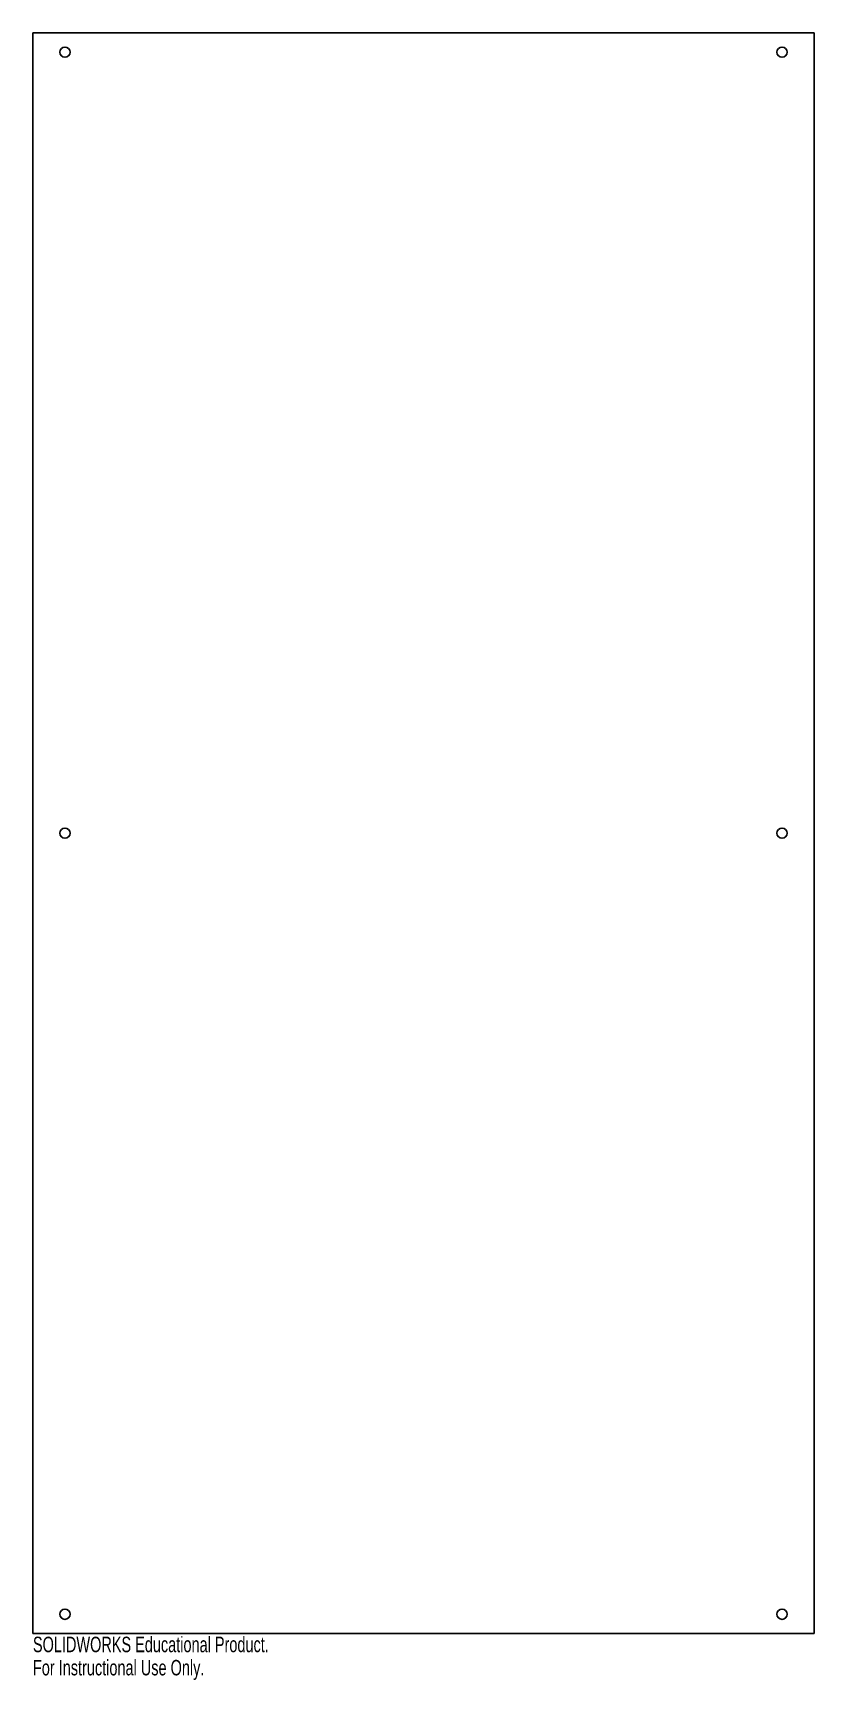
# Model space of a CAD drawing. Header units: millimetres. Extents: x -122 to 122, y -265 to 250.
import ezdxf

# ---------------------------------------------------------------- set-up
doc = ezdxf.new("R2010")
doc.units = ezdxf.units.MM
doc.styles.add('SLDTEXTSTYLE0', font='TXT', dxfattribs={"width": 0.7})

msp = doc.modelspace()

# ---------------------------------------------------------------- linework, layer by layer
at = {"color": 7, "linetype": 'Continuous', "lineweight": 25}
for p, q in [((-122, 250), (-122, -250)), ((122, 250), (-122, 250)), ((122, -250), (122, 250)), ((-122, -250), (122, -250))]:
    msp.add_line(p, q, dxfattribs=at)
for centre in [(-112, 244), (112, 244), (-112, 0), (112, 0), (-112, -244), (112, -244)]:
    msp.add_circle(centre, 1.6, dxfattribs=at)

# ---------------------------------------------------------------- texts
at = {"color": 7, "linetype": 'Continuous', "char_height": 4.8336, "attachment_point": 1, "style": 'SLDTEXTSTYLE0'}
for s, insert in [('SOLIDWORKS Educational Product.', (-122, -251.02)), ('For Instructional Use Only.', (-122, -258.27))]:
    msp.add_mtext(s, dxfattribs=dict(at, insert=insert))

doc.saveas('drawing.dxf')
